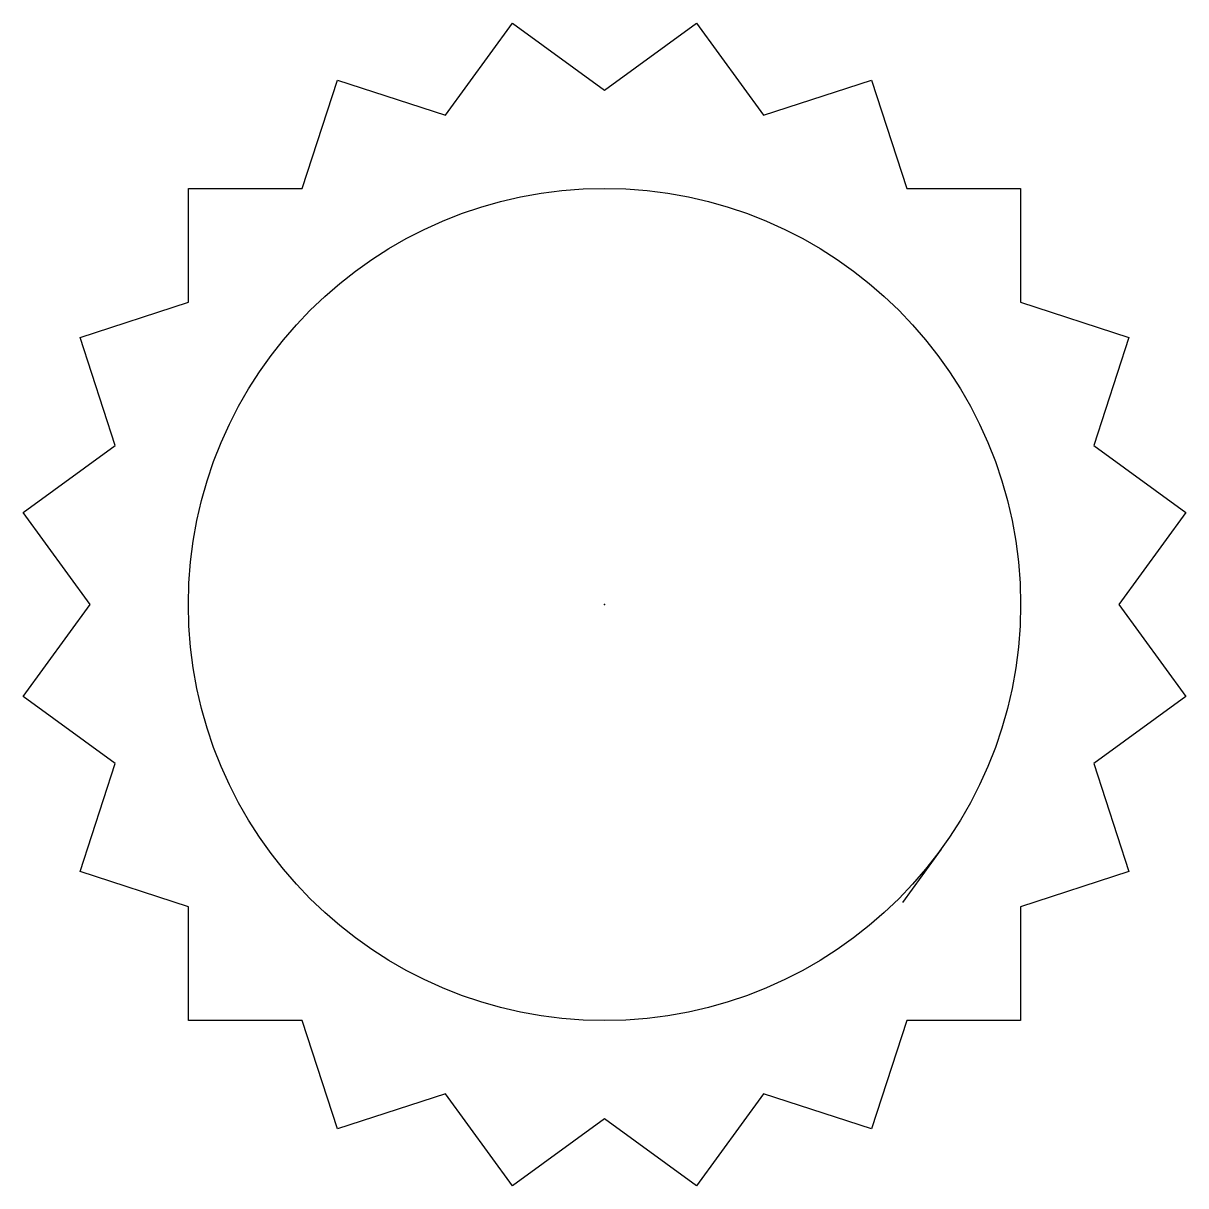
# Model space of a CAD drawing. Header units: millimetres. Extents: x -70 to 70, y -70 to 70.
import ezdxf

# ---------------------------------------------------------------- set-up
doc = ezdxf.new("R2010")
doc.units = ezdxf.units.MM
doc.layers.get('0').update_dxf_attribs({"linetype": 'CONTINUOUS'})

msp = doc.modelspace()

# ---------------------------------------------------------------- linework, layer by layer
msp.add_line((40.45, -29.39), (35.8, -35.8))
msp.add_lwpolyline([(-69.84, 11.06), (-58.78, 19.1), (-63, 32.1), (-50, 36.33), (-50, 50), (-36.33, 50), (-32.1, 63), (-19.1, 58.78), (-11.06, 69.84), (0, 61.8), (11.06, 69.84), (19.1, 58.78), (32.1, 63), (36.33, 50), (50, 50), (50, 36.33), (63, 32.1), (58.78, 19.1), (69.84, 11.06), (61.8, 0), (69.84, -11.06), (58.78, -19.1), (63, -32.1), (50, -36.33), (50, -50), (36.33, -50), (32.1, -63), (19.1, -58.78), (11.06, -69.84), (0, -61.8), (-11.06, -69.84), (-19.1, -58.78), (-32.1, -63), (-36.33, -50), (-50, -50), (-50, -36.33), (-63, -32.1), (-58.78, -19.1), (-69.84, -11.06), (-61.8, 0)], close=True)
msp.add_circle((0, 0), 50)
msp.add_point((0, 0))

doc.saveas('drawing.dxf')
